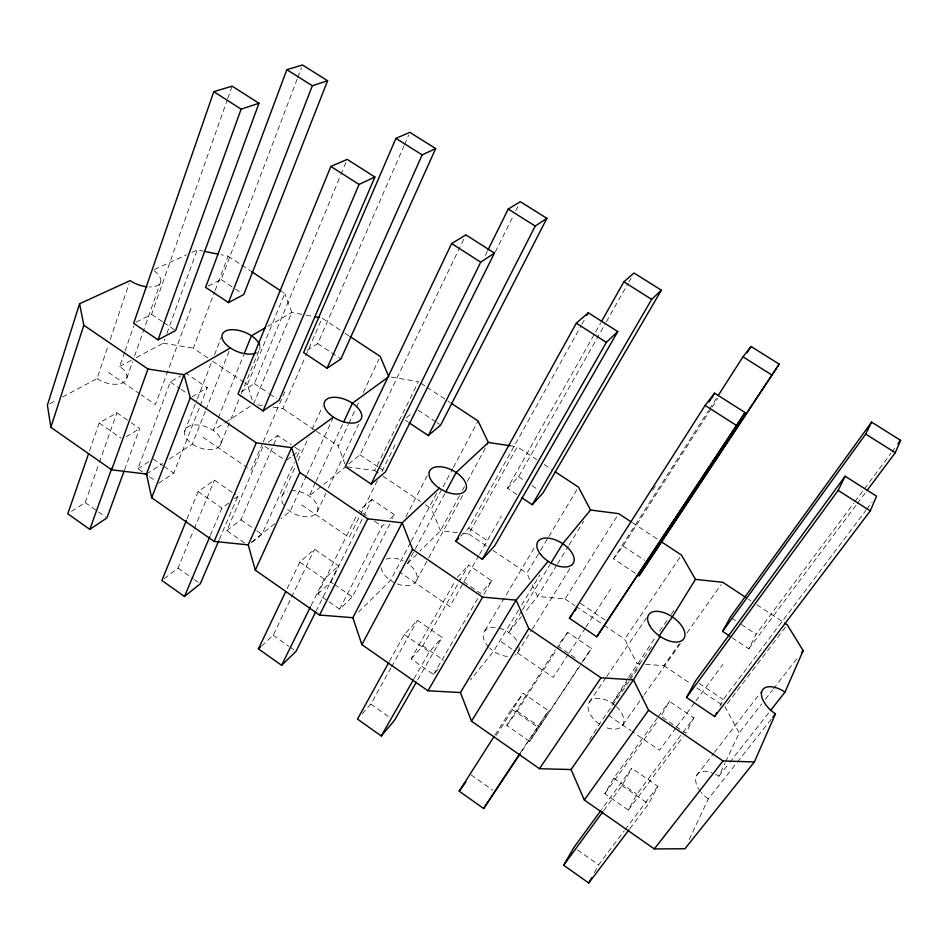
<?xml version="1.0" encoding="UTF-8"?>
<svg xmlns="http://www.w3.org/2000/svg" width="948" height="948" viewBox="0 0 948 948"><rect width="100%" height="100%" fill="white"/><g stroke="black" fill="none" stroke-linecap="round" stroke-linejoin="round"><path stroke-width="0.71" stroke-dasharray="4.74 3.56" d="M62.675 396.951L97.052 378.584L108.38 345.001M110.264 339.396L129.153 283.428M89.527 450.928L99.196 422.998L116.877 412.795L130.077 421.907M97.052 378.584A19.256 10.547 18.8 0 0 123.086 382.613A19.256 10.547 18.8 0 0 119.709 366.461L124.543 352.502M125.029 351.104L133.739 325.97M126.819 378.134L132.637 361.579M134.569 356.069L160.757 281.603M71.527 511.375L85.202 502.594L98.841 463.904M99.327 462.529L116.877 412.795M136.216 322.059L151.597 314.369L227.2 100.073M227.686 98.687L232.106 86.161M136.382 357.55L163.317 343.164L164.833 338.981M166.86 333.423L197.172 249.94L202.789 251.066M124.555 469.793L139.688 428.543L131.286 422.737M191.046 308.337L155.401 404.618L141.098 394.806M142.532 471.938L137.91 468.727L170.284 381.985L180.973 375.823M207.707 357.894L193.297 348.165L214.58 291.854M215.101 290.479L228.089 256.15L221.062 254.739M208.193 286.059L221.168 279.565L297.257 78.826M297.779 77.44L301.452 67.746M184.576 431.648L196.852 400.103M197.397 398.729L211.819 361.686M214.485 354.836L221.429 337.002M158.719 483.207L173.745 473.147L199.684 406.976M200.218 405.602L207.245 387.685L185.725 373.074M205.384 411.136L192.337 444.102L168.78 459.484M205.917 409.761L229.286 350.689M217.684 419.466L213.253 430.439L224.226 423.282M218.241 418.092L243.683 354.99M186.981 518.947L198.144 491.609L214.414 480.126L233.149 493.067M220.149 445.394A19.209 10.985 21.3 0 0 199.376 425.131A19.209 10.985 21.3 0 0 188.96 441.341A19.209 10.985 21.3 0 0 220.149 445.394L240.697 395.221M241.254 393.87L259.041 350.464M252.168 399.985L247.357 384.639L284.791 293.524L282.326 291.901M164.182 578.695L178.011 568.077L193.688 530.193M194.257 528.842L214.414 480.126M241.503 391.737L254.36 383.62L340.391 175.795M340.96 174.432L346.056 162.12M253.483 404.18L291.771 312.496L284.791 293.524M210.385 535.276L221.903 508.092L228.729 503.033M219.344 539.365L237.829 496.302L234.322 493.872M262.643 443.202L251.03 470.196L247.487 467.767M263.224 441.851L284.708 391.915M244.572 542.955L226.809 530.596L263.508 445.501L284.696 459.934M273.083 407.13L282.883 408.612L305.114 357.278M305.694 355.927L322.071 318.113L343.863 332.475M226.809 530.596L240.946 519.741L277.693 435.488L291.166 444.636M307.128 350.322L317.758 343.603L403.966 145.909M404.547 144.546L408.683 135.066M251.587 542.659L261.98 534.317L294.354 462.446M296.748 457.114L299.746 450.466L292.387 445.477M282.362 495.354L295.101 467.151M298.122 460.432L308.444 437.609M312.082 429.551L322.391 406.728M306.583 475.505L290.124 511.339L281.07 518.592M307.188 474.178L332.795 418.435M315.376 482.793L309.202 496.053L345.854 466.689M315.992 481.466L342.536 424.443M344.847 463.928L338.27 445.975L348.283 424.597M348.911 423.258L355.796 408.552M356.412 407.225L359.553 400.542M363.297 392.519L378.951 359.114M689.232 839.584L708.286 798.88L736.418 763.27M715.467 774.172A20.986 12.253 39.4 0 1 718.892 776.234L725.042 763.093M725.658 761.777L739.203 732.875L761.73 703.914M317.142 511.861L325.946 493.256M328.47 487.936L358.664 424.135M287.054 588.803L299.793 562.093L314.558 549.271L338.614 565.873L316.336 610.583M261.589 645.955L273.19 635.231L314.558 549.271M348.71 463.868L360.015 454.827L465.859 234.891M347.3 466.878L374.661 470.528L418.435 381.641L390.221 376.889M311.086 605.571L324.204 579.027L338.614 565.873M389.865 523.936L352.348 596.967L339.704 609.173L317.864 593.981L357.123 514.586M485.317 255.379L487.284 251.41M377.351 480.624L349.137 537.469L299.769 503.613M381.937 471.381L395.055 444.932M317.864 593.981L330.805 582.036L362.8 517.809M363.451 516.506L371.948 499.466L394.558 514.811L392.543 518.722M495.283 251.943L513.069 216.227M515.712 210.942L518.343 205.645M719.935 706.118L723.217 699.588L865.868 510.415M732.117 637.72L748.79 648.811L756.113 634.248L853.911 503.009M339.704 609.173L382.02 526.247L386.203 522.431M405.874 516.814L429.468 471.464M629.816 828.73L648.562 803.951L657.853 786.283L631.747 768.259L601.542 809.616M694.066 717.375L685.76 733.183L660.969 716.297L669.383 701.342L693.794 717.909L682.418 733.171M410.437 542.718L390.505 580.366L358.083 612.503M411.124 541.427L436.554 493.398M457.422 532.681L440.524 530.75L431.399 508.815L442.372 488.137M443.06 486.845L452.67 468.75M453.357 467.459L478.053 420.948M397.295 583.921A19.446 11.72 28 0 0 416.338 580.875A19.446 11.72 28 0 0 407.64 563.373L414.56 550.385M415.26 549.093L445.05 493.28M459.519 495.697L440.524 530.75L419.964 551.144M462.328 490.507L464.437 486.608M467.257 481.418L487.651 443.771M416.682 580.069L427.986 559.261M428.697 557.969L462.612 495.543M594.384 872.634L598.615 864.849L624.258 830.839M657.402 717.885L613.747 778.178L604.812 793.689L628.334 810.054L636.914 794.234L681.541 734.345M389.367 661.431L404.239 634.52L417.428 620.288L442.135 637.352L417.096 680.937M362.255 713.761L370.834 704.127L390.908 668.02M391.619 666.728L417.428 620.288M460.728 536.224L468.679 528.048L581.112 325.685M581.835 324.394L584.691 319.239M463.062 533.333L468.691 533.973L517.276 446.804L536.852 459.709M603.734 810.528L622.03 785.548L631.747 768.259M438.272 668.921L433.544 674.478L411.171 658.907L454.981 581.243M516.897 494.501L507.453 488.22L600.57 323.126M411.171 658.907L422.832 645.825L458.417 583.008M459.14 581.728L468.585 565.055L491.775 580.792L483.587 594.823M507.453 488.22L518.592 476.773L605.689 322.995M606.412 321.716L628.192 283.274M628.915 281.994L631.095 278.143M478.835 555.575L449.85 606.53L399.167 571.774M479.57 554.296L501.314 516.079M414.039 678.661L429.337 651.928L442.135 637.352M433.544 674.478L478.456 597.252M484.949 630.598L535.371 545.953M529.825 579.655L526.839 573.196L539.744 551.689M540.502 550.421L548.086 537.765M548.845 536.497L578.446 487.13M518.603 610.014L493.576 651.24L470.552 679.929M521.637 605.025L539.85 575.045M521.601 611.199L508.661 632.458L521.317 616.698M522.372 609.955L549.781 564.949M556.76 565.126L537.575 596.434L524.931 612.195M557.531 563.87L568.279 546.344M569.049 545.088L583.624 521.293M517.525 652.935L531.532 630.373M532.314 629.116L572.011 565.186M589.49 740.033L599.468 724.059L628.986 681.494M627.825 678.638L612.372 703.392L629.022 679.349M628.607 677.393L656.265 636.049M532.207 584.821L537.575 596.434L565.067 598.994L617.906 514.906M494.939 735.138L511.612 708.986L523.118 693.261L548.501 710.787L520.997 752.522M496.29 735.281L523.118 693.261M652.71 490.211L655.886 485.234M580.164 665.615L529.719 741.419L506.789 725.457L555.338 649.676M635.397 573.362L613.546 558.822L708.618 410.448M709.412 409.192L716.605 397.97M506.789 725.457L517.122 711.19L556.63 649.581M557.424 648.349L567.698 632.328L591.481 648.468L580.97 664.394M613.546 558.822L623.049 546.024L711.284 408.446M712.078 407.202L717.648 398.527M568.373 654.156L553.253 677.429L514.029 650.541M569.167 652.923L585.082 628.429M585.876 627.197L610.548 589.218M520.298 752.842L548.501 710.787M529.719 741.419L579.429 666.112M639.924 663.979L637.103 663.79L624.673 639.201L681.47 555.054M589.301 702.16L605.796 677.879M606.625 676.659L647.84 615.951M581.871 662.403L591.813 647.994M659.607 631.238L667.108 620.383M671.267 614.351L674.597 609.528M629.851 678.152L653.16 644.498M629.827 680.273L639.106 666.894M645.552 664.37L663.861 665.65L679.23 643.905M686.909 633.027L721.072 584.703M622.753 725.101L643.194 696.211M644.036 695.003L680.652 643.242M658.256 716.712L669.383 701.342M604.812 793.689L658.386 719.864M567.698 632.328L557.732 645.955L577.048 659.121M675.971 727.922L659.464 750.259L632.233 731.595M676.836 726.749L695.085 702.065M695.951 700.88L722.897 664.441M854.788 501.824L863.604 489.998M864.481 488.812L890.907 453.345M891.795 452.16L896.192 446.247M628.334 810.054L683.105 736.738M748.79 648.811L856.447 504.692M857.336 503.507L866.152 491.692M625.135 829.666L657.853 786.283M866.756 509.23L872.113 502.132M785.454 627.126L724.983 706.888L739.203 732.875M696.507 775.665L713.583 753.553M714.484 752.392L761.22 691.862M765.332 699.28L772.537 690.014M773.438 688.852L798.666 656.419M718.892 776.234L728.858 763.555M729.759 762.405L769.598 711.699M737.331 762.121L771.826 718.466M492.154 580.354L480.66 593.448L459.484 579.027M457.137 577.415L468.585 565.055M407.64 563.373L418.945 552.163M390.375 518.627L394.984 514.42M371.948 499.466L359.091 510.616L361.508 512.264M406.467 417.641L412.238 413.02M251.647 542.161L275.406 523.13M234.417 498.826L237.829 496.302M287.019 459.875L291.652 456.45M292.802 455.597L300.22 450.11M268.237 442.159L277.693 435.488M146.466 474.059L162.582 463.536M225.446 422.476L252.263 404.974M137.91 468.727L149.666 461.166M126.048 436.791L139.688 428.543M192.1 396.845L207.766 387.365M267.822 326.325L291.771 312.496L304.758 314.902M49.948 403.753L56.311 400.352M119.709 366.461L131.251 360.299M154.417 269.505L186.483 254.834M191.828 252.381L197.172 249.94M510.048 445.726L517.276 446.804M257.678 404.808L263.283 405.661M163.317 343.164L193.297 348.165M306.204 315.163L313.409 316.502M228.089 256.15L240.413 264.279M241.645 265.084L250.272 270.773M345.084 333.281L348.71 335.675M420.865 383.241L425.735 386.452M426.956 387.258L450.075 402.497M544.188 464.556L551.535 469.39M632.233 522.597L658.078 539.637M748.316 599.124L750.745 600.736M756.824 604.741L784.802 623.18M221.168 279.565L234.251 288.239M235.436 289.033L241.385 292.968M317.758 343.603L340.936 358.972M418.056 410.105L435.89 421.943M437.087 422.725L439.457 424.301M518.592 476.773L524.694 480.814M532.029 485.672L538.132 489.725M623.049 546.024L644.545 560.28M731.572 617.978L736.478 621.236M741.395 624.483L756.113 634.248M405.365 420.284L407.782 421.896M151.597 314.369L162.404 321.656M163.613 322.462L174.42 329.75M254.36 383.62L268.474 393.136M269.647 393.93L276.709 398.681M360.015 454.827L378.157 467.044M379.366 467.862L382.992 470.303M468.679 528.048L488.86 541.652M580.472 603.39L606.128 620.691M699.15 683.378L723.217 699.588M212.518 361.141L243.755 382.21M244.951 383.028L247.357 384.639M282.883 408.612L315.388 430.546M316.596 431.352L338.27 445.975M374.661 470.528L381.902 475.422M383.111 476.228L420.533 501.48M425.356 504.739L431.399 508.815M468.691 533.973L486.857 546.226M492.913 550.314L526.839 573.196M565.067 598.994L574.796 605.559M576.005 606.376L602.774 624.436M603.983 625.253L624.673 639.201M663.861 665.65L690.76 683.792M696.863 687.916L721.321 704.411M170.284 381.985L179.978 388.585M181.187 389.415L187.254 393.539M362.717 513.093L366.331 515.558M374.78 521.317L382.02 526.247M108.499 372.457L139.901 393.989M202.908 437.194L246.302 466.961M501.208 641.749L512.856 649.736M608.391 715.242L631.048 730.778M153.197 458.903L162.866 465.61M164.075 466.44L173.745 473.147M240.946 519.741L256.138 530.276M257.311 531.081L261.98 534.317M330.805 582.036L333.198 583.695M334.395 584.525L352.348 596.967M422.832 645.825L443.735 660.318M517.122 711.19L539.732 726.867M613.747 778.178L636.914 794.234M99.196 422.998L121.166 438.237M198.144 491.609L221.903 508.092M299.793 562.093L324.204 579.027M404.239 634.52L429.337 651.928M511.612 708.986L537.409 726.879M622.03 785.548L648.562 803.951M149.476 476.773L155.247 480.79M85.202 502.594L97.265 511.102M98.462 511.956L105.702 517.063M178.011 568.077L193.25 578.825M194.411 579.655L200.277 583.79M273.19 635.231L288.82 646.263M290.017 647.105L294.828 650.506M370.834 704.127L389.592 717.363M471.049 774.836L492.699 790.111M577.439 849.906L598.615 864.849M394.949 582.913A19.446 11.72 28 0 1 381.179 567.722M386.12 559.13A19.446 11.72 28 0 1 403.291 560.872M519.006 646.702A19.778 11.992 31.9 0 1 515.048 655.032M507.441 656.419A19.778 11.992 31.9 0 1 489.583 647.994M488.706 647.105A19.778 11.992 31.9 0 1 483.883 632.328A19.778 11.992 31.9 0 1 497.309 627.635M499.608 628.18A19.778 11.992 31.9 0 1 517.94 642.993M291.214 490.709A19.256 11.376 24.4 0 1 314.937 501.362A19.256 11.376 24.4 0 1 310.861 516.316A19.256 11.376 24.4 0 1 286.414 508.306M283.642 504.952A19.256 11.376 24.4 0 1 287.374 491.455M259.551 344.989A20.109 10.345 22.2 0 1 256.896 352.431M154.05 270.784A20.157 9.918 20 0 1 149.393 286.971M616.449 706.663A20.287 12.17 35.8 0 1 622.706 725.184A20.287 12.17 35.8 0 1 604.066 726.701M599.468 724.059A20.287 12.17 35.8 0 1 589.94 701.33A20.287 12.17 35.8 0 1 615.489 705.798M708.286 798.88A20.986 12.253 39.4 0 1 701.176 792.41M700.347 791.379A20.986 12.253 39.4 0 1 696.863 775.026A20.986 12.253 39.4 0 1 711.995 772.62"/><path stroke-width="1.42" d="M147.011 286.806A20.157 9.918 20 0 1 130.101 280.632L79.608 303.739L47.4 405.116L50.86 427.335L111.663 469.805L146.466 474.059L151.68 497.771L214.165 541.427L248.246 544.887L255.308 570.163L319.559 615.051L352.857 617.693L361.875 644.616L427.963 690.784L460.432 692.538L516.103 600.143L548.193 561.299M50.86 427.335L83.815 325.271L79.608 303.739M88.567 453.713L67.794 513.769L89.799 529.375L106.911 517.916L124.058 471.168M213.786 91.672L133.656 323.339L158.043 339.846L175.617 330.556L258.982 103.261L232.106 86.161L213.786 91.672L241.112 109.127L258.982 103.261M89.799 529.375L111.817 468.217M158.043 339.846L241.112 109.127M111.663 469.805L147.983 368.997L83.815 325.271M286.841 69.69L205.597 287.351L228.515 302.602L243.755 294.544L327.593 80.734L302.495 64.985L286.841 69.69L312.33 85.747L327.593 80.734M146.466 474.059L184.078 374.685L230.376 347.952M151.68 497.771L190.24 397.805L184.078 374.685L147.983 368.997M228.515 302.602L312.33 85.747M244.24 353.628L251.421 335.793L265.298 327.783M186.424 520.322L161.883 580.46L184.457 596.47L200.277 583.79L218.763 540.716M330.852 166.433L237.995 393.953L263.07 410.922L279.056 400.269L374.887 177.015L347.193 159.382L330.852 166.433L359.043 184.433L374.887 177.015M184.457 596.47L209.804 536.639M263.07 410.922L359.043 184.433M214.165 541.427L256.28 442.823L291.569 447.669L333.412 417.108M870.264 510.889L876.568 496.219L845.118 476.216L695.548 680.937L686.506 697.491L714.674 716.558L870.264 510.889L838.174 490.4L845.118 476.216M867.041 490.519L895.279 452.706L900.6 440.334L871.591 422.133L730.339 617.16L722.589 631.38L729.735 636.132M395.932 138.372L303.585 352.561L327.096 368.203L340.936 358.972L435.677 148.563L409.868 132.365L395.932 138.372L422.168 154.88L435.677 148.563M660.199 636.487L633.442 679.835L571.063 769.539L584.312 800.005L654.321 848.922L684.918 848.768L754.371 761.955L775.452 713.868A22.041 11.613 37.8 0 1 762.062 690.831A22.041 11.613 37.8 0 1 784.991 692.111L803.169 650.624L787.231 624.791L784.802 623.18M248.246 544.887L291.569 447.669L299.781 472.471L367.777 518.817L402.189 522.798L439.303 488.196M327.096 368.203L422.168 154.88M255.308 570.163L299.781 472.471M343.769 421.801L352.407 403.232L387.637 377.505M315.684 611.898L296.037 651.347L281.592 665.306L258.413 648.882L285.786 591.469M451.639 243.565L345.321 466.594L371.118 484.049L385.409 471.938L494.429 253.08L465.859 234.891L451.639 243.565L480.731 262.146L494.429 253.08M722.589 631.38L865.725 434.113L871.591 422.133M281.592 665.306L310.434 606.898M371.118 484.049L480.731 262.146M487.936 250.082L508.223 209.058L520.322 201.687L546.878 218.348L440.654 425.095L428.306 435.559L408.991 422.701M319.559 615.051L367.777 518.817M714.674 716.558L716.652 712.647M428.306 435.559L535.229 226.062L546.878 218.348M352.857 617.693L402.189 522.798L412.593 549.366L482.639 597.11L516.103 600.143L528.806 628.583L600.996 677.784L633.442 679.835L648.598 710.23L723.028 760.96L754.371 761.955M361.875 644.616L412.593 549.366M445.75 491.976L456.142 472.507L488.362 442.467L510.048 445.726M600.677 810.789L573.919 847.417L563.669 865.24L588.755 883.015L591.576 877.824M388.656 662.723L357.491 719.105L381.274 735.956L394.273 720.67L416.362 682.216M455.751 541.32L576.325 323.185L588.281 312.793L617.764 331.551L494.797 545.657L482.307 559.296L455.751 541.32L458.737 538.263M586.848 315.364L588.281 312.793M601.293 321.834L623.855 281.84L633.999 273.024L661.337 290.183L543.014 492.96L532.255 504.727L521.625 497.653M381.274 735.956L413.316 679.941M482.307 559.296L606.365 342.37L617.764 331.551M532.255 504.727L651.667 299.355L661.337 290.183M427.963 690.784L482.639 597.11M550.551 563.693L562.733 543.69L590.533 510.024L618.689 513.662L631.001 521.779M661.775 542.066L681.47 555.054L695.441 579.382L672.31 616.864L658.99 636.096M571.063 769.539L539.507 768.71L471.5 721.191L528.806 628.583M520.179 753.755L483.634 808.502L459.199 791.189L494.145 736.383M569.44 618.262L705.099 405.424L714.638 393.183L745.081 412.558L596.778 636.772L569.44 618.262L572.829 613.688M709.08 401.893L714.638 393.183M718.205 395.482L742.971 356.827L751.029 346.47L779.185 364.139L639.035 575.78L779.185 364.139M747.06 352.668L751.029 346.47M483.634 808.502L519.48 754.087M596.778 636.772L745.081 412.558M539.507 768.71L600.996 677.784M584.312 800.005L648.598 710.23M459.199 791.189L465.966 781.851M563.669 865.24L602.857 811.713M686.506 697.491L838.174 490.4M574.524 611.401L576.23 609.114M897.957 443.889L900.6 440.334M588.755 883.015L628.927 829.915M801.368 652.935L803.169 650.624M654.321 848.922L723.028 760.96M770.499 710.55L784.991 692.111M772.727 717.316L775.452 713.868M258.413 648.882L260.522 646.927M695.441 579.382L722.779 582.285L745.886 597.524M314.854 316.774L319.18 317.568M204.199 251.35L218.253 254.171M508.223 209.058L535.229 226.062M623.855 281.84L651.667 299.355M742.971 356.827L771.625 374.875M865.725 434.113L895.279 452.706M576.325 323.185L606.365 342.37M705.099 405.424L736.146 425.237M251.504 271.59L281.094 291.095M349.919 336.469L380.207 356.436L388.81 376.652M451.284 403.303L478.053 420.948L488.362 442.467M555.196 471.808L578.446 487.13L590.533 510.024M190.24 397.805L256.28 442.823M144.843 473.55L147.153 475.161M460.432 692.538L471.5 721.191M255.936 352.929A20.109 10.345 22.2 0 1 226.086 344.456A20.109 10.345 22.2 0 1 232.805 329.667A20.109 10.345 22.2 0 1 259.551 344.989M540.739 554.556A20.749 11.34 31.3 0 0 572.782 563.93A20.749 11.34 31.3 0 0 552.98 539.068A20.749 11.34 31.3 0 0 540.739 554.556M432.217 481.726A20.382 11.068 28 0 0 464.591 491.491A20.382 11.068 28 0 0 446.472 467.909A20.382 11.068 28 0 0 432.217 481.726M329.703 414.217A20.181 10.736 24.9 0 0 361.188 418.815A20.181 10.736 24.9 0 0 337.938 397.544A20.181 10.736 24.9 0 0 329.703 414.217M649.593 625.431A21.294 11.518 34.7 0 0 681.92 640.611A21.294 11.518 34.7 0 0 667.356 614.067A21.294 11.518 34.7 0 0 649.593 625.431"/></g></svg>
